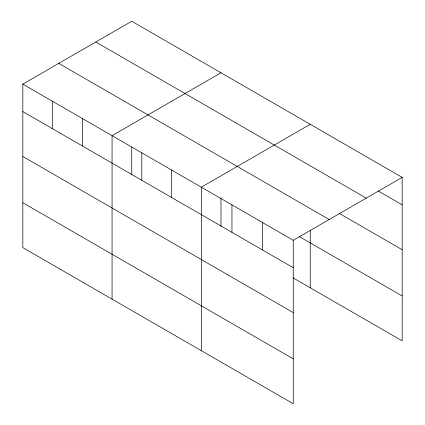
<?xml version="1.0" encoding="UTF-8"?>
<svg xmlns="http://www.w3.org/2000/svg" width="425" height="425" viewBox="0 0 425 425"><rect width="100%" height="100%" fill="white"/><g stroke="black" fill="none" stroke-linecap="round" stroke-linejoin="round"><path stroke-width="0.64" d="M22.817 84.139L293.255 240.274L293.255 403.75L22.817 247.616L22.817 84.139L131.745 21.25L402.183 177.384L402.183 340.861L293.069 277.865M220.989 72.776L112.062 135.665L112.062 299.142M310.234 124.302L201.307 187.191L201.307 350.662M293.255 240.274L402.183 177.384M378.346 191.075L402.183 204.839M95.8 42.006L366.238 198.14M339.182 213.35L402.183 249.725M58.762 63.383L329.2 219.523M299.365 236.613L402.183 295.975M22.817 111.589L293.255 267.729M22.817 156.48L293.255 312.614M22.817 202.725L293.255 358.865M310.234 230.334L310.234 287.773M262.602 222.578L262.602 250.033M231.954 204.882L231.954 232.337M220.989 197.965L220.989 226.35M171.557 170.016L171.557 197.466M141.812 152.841L141.812 180.29M131.745 147.098L131.745 174.824M82.312 118.49L82.312 145.94M52.567 101.315L52.567 128.764"/></g></svg>
